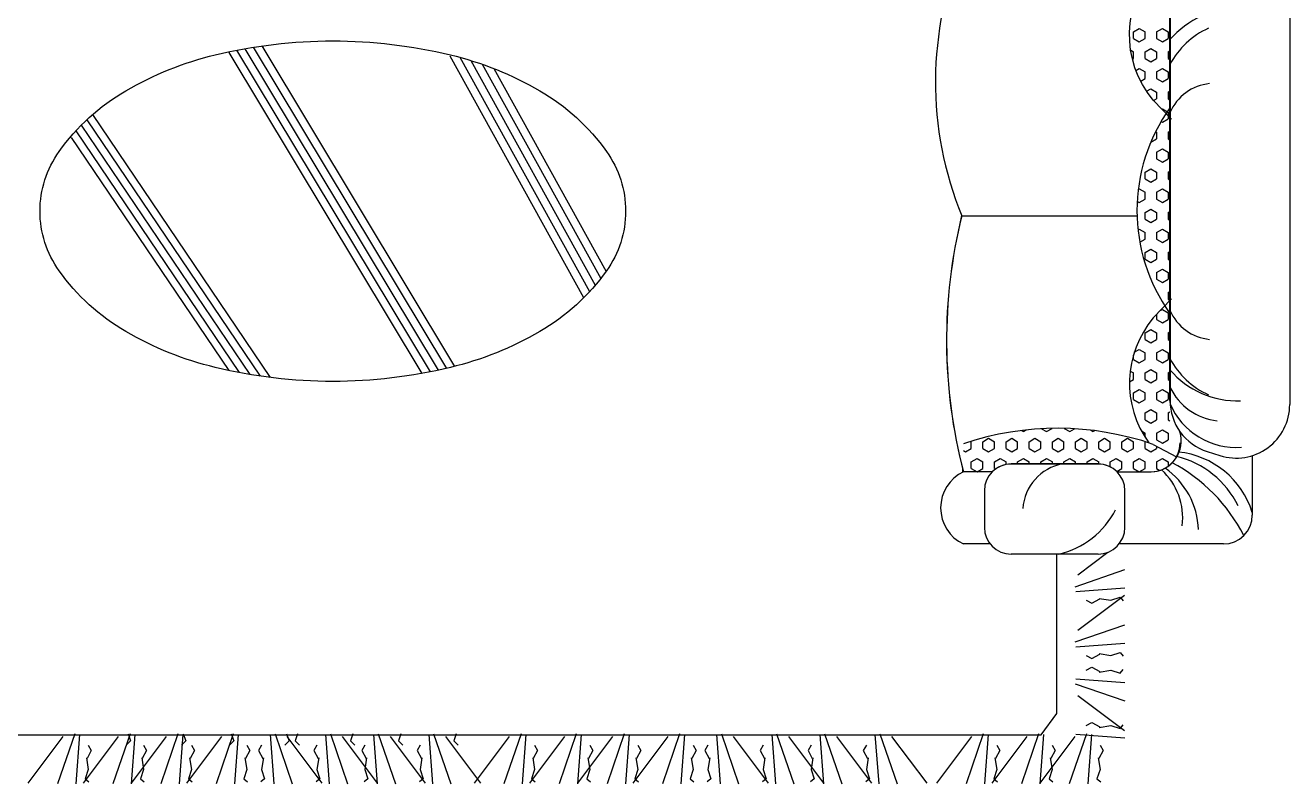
# Model space of a CAD drawing. Header units: millimetres. Extents: x 22804 to 54168, y 19058 to 39187.
# Drawn here: x 24221 to 26584, y 26649 to 28067 of the extents above; entities that cross this region are included whole.
import ezdxf

# ---------------------------------------------------------------- set-up
doc = ezdxf.new("R2010")
doc.units = ezdxf.units.MM
doc.header["$LTSCALE"] = 20

msp = doc.modelspace()

# ---------------------------------------------------------------- linework, layer by layer
for p, q in [((26359.969, 27365.465, -342.856), (26359.969, 28097.302, -342.856)), ((26360.141, 28097.192, -342.856), (26360.444, 27357.259, -342.856)), ((26583.709, 28104.872, 342.856), (26583.709, 27357.896, 342.856)), ((26291.685, 28054.676, -342.856), (26302.51, 28060.926, -342.856)), ((26291.685, 28042.176, -342.856), (26291.685, 28054.676, -342.856)), ((26302.51, 28060.926, -342.856), (26313.335, 28054.676, -342.856)), ((26313.335, 28042.176, -342.856), (26313.335, 28054.676, -342.856)), ((26334.986, 28054.676, -342.856), (26345.811, 28060.926, -342.856)), ((26334.986, 28054.676, 342.856), (26334.986, 28042.176, 342.856)), ((26345.811, 28060.926, -342.856), (26356.637, 28054.676, -342.856)), ((26356.637, 28054.676, 342.856), (26356.637, 28042.176, 342.856)), ((24646.71, 28025.851, -342.856), (25007.644, 27425.595, -342.856)), ((24662.544, 28028.255, -342.856), (25022.727, 27429.249, -342.856)), ((26291.685, 28042.176, -342.856), (26302.51, 28035.926, -342.856)), ((26302.51, 28035.926, -342.856), (26313.335, 28042.176, -342.856)), ((26334.986, 28042.176, -342.856), (26345.811, 28035.926, -342.856)), ((26345.811, 28035.926, -342.856), (26356.637, 28042.176, -342.856)), ((24600.782, 28016.017, -342.856), (24961.59, 27415.973, -342.856)), ((24615.491, 28020.294, -342.856), (24977.037, 27419.02, -342.856)), ((24631.026, 28023.195, -342.856), (24992.412, 27422.189, -342.856)), ((25013.99, 28010.032, -342.856), (25264.01, 27558.128, -342.856)), ((25032.922, 28007.045, -342.856), (25275.254, 27569.037, -342.856)), ((26286.52, 28020.158, -342.856), (26291.685, 28017.176, -342.856)), ((26289.841, 28003.611, -342.856), (26291.685, 28004.676, -342.856)), ((26291.685, 28004.676, -342.856), (26291.685, 28017.176, -342.856)), ((26313.335, 28017.176, -342.856), (26324.161, 28023.426, -342.856)), ((26313.335, 28004.676, -342.856), (26313.335, 28017.176, -342.856)), ((26313.335, 28004.676, -342.856), (26324.161, 27998.426, -342.856)), ((26324.161, 28023.426, -342.856), (26334.986, 28017.176, -342.856)), ((26324.161, 27998.426, -342.856), (26334.986, 28004.676, -342.856)), ((26334.986, 28017.176, 342.856), (26334.986, 28004.676, 342.856)), ((26356.637, 28017.176, -342.856), (26359.969, 28019.1, -342.856)), ((26356.637, 28017.176, 342.856), (26356.637, 28004.676, 342.856)), ((26356.637, 28004.676, -342.856), (26359.969, 28002.752, -342.856)), ((25053.519, 28001.05, -342.856), (25285.891, 27581.045, -342.856)), ((25074.652, 27994.086, -342.856), (25296.189, 27593.663, -342.856)), ((25096.386, 27986.034, -342.856), (25306.133, 27606.924, -342.856)), ((26296.422, 27982.411, -342.856), (26302.51, 27985.926, -342.856)), ((26302.51, 27985.926, -342.856), (26313.335, 27979.676, -342.856)), ((26313.335, 27967.176, -342.856), (26313.335, 27979.676, -342.856)), ((26334.986, 27979.676, -342.856), (26345.811, 27985.926, -342.856)), ((26334.986, 27979.676, 342.856), (26334.986, 27967.176, 342.856)), ((26345.811, 27985.926, -342.856), (26356.637, 27979.676, -342.856)), ((26356.637, 27979.676, 342.856), (26356.637, 27967.176, 342.856)), ((26305.237, 27962.5, -342.856), (26313.335, 27967.176, -342.856)), ((26334.986, 27967.176, -342.856), (26345.811, 27960.926, -342.856)), ((26345.811, 27960.926, -342.856), (26356.637, 27967.176, -342.856)), ((26316.204, 27943.832, -342.856), (26324.161, 27948.426, -342.856)), ((26324.161, 27948.426, -342.856), (26334.986, 27942.176, -342.856)), ((26334.986, 27942.176, 342.856), (26334.986, 27929.676, 342.856)), ((26356.637, 27942.176, -342.856), (26359.969, 27944.1, -342.856)), ((26356.637, 27942.176, 342.856), (26356.637, 27929.676, 342.856)), ((26328.737, 27927.111, -342.856), (26362.656, 27891.455, -342.856)), ((26329.377, 27926.438, -342.856), (26334.986, 27929.676, -342.856)), ((26344.728, 27910.301, -342.856), (26345.811, 27910.926, -342.856)), ((26345.811, 27910.926, -342.856), (26356.637, 27904.676, -342.856)), ((26356.637, 27929.676, -342.856), (26359.969, 27927.752, -342.856)), ((24335.726, 27890.289, -342.856), (24659.581, 27411.153, -342.856)), ((24346.443, 27899.998, -342.856), (24678.609, 27408.566, -342.856)), ((26343.54, 27887.237, -342.856), (26345.811, 27885.926, -342.856)), ((26345.811, 27885.926, -342.856), (26356.637, 27892.176, -342.856)), ((26356.637, 27904.676, 342.856), (26356.637, 27892.176, 342.856)), ((24315.192, 27869.538, -342.856), (24620.594, 27417.701, -342.856)), ((24325.307, 27880.139, -342.856), (24640.249, 27414.189, -342.856)), ((26333.2, 27868.207, -342.856), (26334.986, 27867.176, -342.856)), ((26334.986, 27867.176, 342.856), (26334.986, 27854.676, 342.856)), ((26356.637, 27867.176, -342.856), (26359.969, 27869.1, -342.856)), ((26356.637, 27867.176, 342.856), (26356.637, 27854.676, 342.856)), ((24306.347, 27857.057, -342.856), (24600.782, 27421.447, -342.856)), ((26324.099, 27848.461, -342.856), (26324.161, 27848.426, -342.856)), ((26324.161, 27848.426, -342.856), (26334.986, 27854.676, -342.856)), ((26356.637, 27854.676, -342.856), (26359.969, 27852.752, -342.856)), ((26312.609, 27816.756, -342.856), (26313.335, 27817.176, -342.856)), ((26313.335, 27817.176, -342.856), (26313.335, 27819.104, -342.856)), ((26334.986, 27829.676, -342.856), (26345.811, 27835.926, -342.856)), ((26334.986, 27829.676, 342.856), (26334.986, 27817.176, 342.856)), ((26334.986, 27817.176, -342.856), (26345.811, 27810.926, -342.856)), ((26345.811, 27835.926, -342.856), (26356.637, 27829.676, -342.856)), ((26345.811, 27810.926, -342.856), (26356.637, 27817.176, -342.856)), ((26356.637, 27829.676, 342.856), (26356.637, 27817.176, 342.856)), ((26313.335, 27792.176, -342.856), (26324.161, 27798.426, -342.856)), ((26313.335, 27779.676, -342.856), (26313.335, 27792.176, -342.856)), ((26324.161, 27798.426, -342.856), (26334.986, 27792.176, -342.856)), ((26334.986, 27792.176, 342.856), (26334.986, 27779.676, 342.856)), ((26356.637, 27792.176, -342.856), (26359.969, 27794.1, -342.856)), ((26356.637, 27792.176, 342.856), (26356.637, 27779.676, 342.856)), ((26313.335, 27779.676, -342.856), (26324.161, 27773.426, -342.856)), ((26324.161, 27773.426, -342.856), (26334.986, 27779.676, -342.856)), ((26356.637, 27779.676, -342.856), (26359.969, 27777.752, -342.856)), ((26300.584, 27759.814, -342.856), (26302.51, 27760.926, -342.856)), ((26302.51, 27760.926, -342.856), (26313.335, 27754.676, -342.856)), ((26302.51, 27735.926, -342.856), (26313.335, 27742.176, -342.856)), ((26313.335, 27742.176, -342.856), (26313.335, 27754.676, -342.856)), ((26334.986, 27754.676, -342.856), (26345.811, 27760.926, -342.856)), ((26334.986, 27754.676, 342.856), (26334.986, 27742.176, 342.856)), ((26334.986, 27742.176, -342.856), (26345.811, 27735.926, -342.856)), ((26345.811, 27760.926, -342.856), (26356.637, 27754.676, -342.856)), ((26345.811, 27735.926, -342.856), (26356.637, 27742.176, -342.856)), ((26356.637, 27754.676, 342.856), (26356.637, 27742.176, 342.856)), ((26298.7, 27738.126, -342.856), (26302.51, 27735.926, -342.856)), ((26313.335, 27717.176, -342.856), (26324.161, 27723.426, -342.856)), ((26324.161, 27723.426, -342.856), (26334.986, 27717.176, -342.856)), ((26356.637, 27717.176, -342.856), (26359.969, 27719.1, -342.856)), ((25970.794, 27710.698, -342.856), (26298.371, 27710.698, -342.856)), ((26313.335, 27704.676, -342.856), (26313.335, 27717.176, -342.856)), ((26313.335, 27704.676, -342.856), (26324.161, 27698.426, -342.856)), ((26324.161, 27698.426, -342.856), (26334.986, 27704.676, -342.856)), ((26334.986, 27717.176, 342.856), (26334.986, 27704.676, 342.856)), ((26356.637, 27717.176, 342.856), (26356.637, 27704.676, 342.856)), ((26356.637, 27710.698, -342.856), (26359.969, 27710.698, -342.856)), ((26356.637, 27704.676, -342.856), (26359.969, 27702.752, -342.856)), ((26300.185, 27684.583, -342.856), (26302.51, 27685.926, -342.856)), ((26302.51, 27685.926, -342.856), (26313.335, 27679.676, -342.856)), ((26313.335, 27667.176, -342.856), (26313.335, 27679.676, -342.856)), ((26334.986, 27679.676, -342.856), (26345.811, 27685.926, -342.856)), ((26334.986, 27679.676, 342.856), (26334.986, 27667.176, 342.856)), ((26345.811, 27685.926, -342.856), (26356.637, 27679.676, -342.856)), ((26356.637, 27679.676, 342.856), (26356.637, 27667.176, 342.856)), ((26303.539, 27661.52, -342.856), (26313.335, 27667.176, -342.856)), ((26313.335, 27642.176, -342.856), (26324.161, 27648.426, -342.856)), ((26324.161, 27648.426, -342.856), (26334.986, 27642.176, -342.856)), ((26334.986, 27667.176, -342.856), (26345.811, 27660.926, -342.856)), ((26345.811, 27660.926, -342.856), (26356.637, 27667.176, -342.856)), ((26313.335, 27629.676, -342.856), (26313.335, 27642.176, -342.856)), ((26313.335, 27629.676, -342.856), (26324.161, 27623.426, -342.856)), ((26324.161, 27623.426, -342.856), (26334.986, 27629.676, -342.856)), ((26334.986, 27642.176, 342.856), (26334.986, 27629.676, 342.856)), ((26356.637, 27642.176, -342.856), (26359.969, 27644.1, -342.856)), ((26356.637, 27642.176, 342.856), (26356.637, 27629.676, 342.856)), ((26356.637, 27629.676, -342.856), (26359.969, 27627.752, -342.856)), ((26334.986, 27604.676, -342.856), (26345.811, 27610.926, -342.856)), ((26334.986, 27604.676, 342.856), (26334.986, 27592.176, 342.856)), ((26345.811, 27610.926, -342.856), (26356.637, 27604.676, -342.856)), ((26356.637, 27604.676, 342.856), (26356.637, 27592.176, 342.856)), ((26334.986, 27592.176, -342.856), (26345.811, 27585.926, -342.856)), ((26345.811, 27585.926, -342.856), (26356.637, 27592.176, -342.856)), ((26328.737, 27519.849, -342.856), (26362.656, 27555.504, -342.856)), ((26356.637, 27567.176, -342.856), (26359.969, 27569.1, -342.856)), ((26356.637, 27567.176, 342.856), (26356.637, 27554.676, 342.856)), ((26356.637, 27554.676, -342.856), (26359.969, 27552.752, -342.856)), ((26341.862, 27533.646, -342.856), (26345.811, 27535.926, -342.856)), ((26345.811, 27535.926, -342.856), (26356.637, 27529.676, -342.856)), ((26356.637, 27529.676, 342.856), (26356.637, 27517.176, 342.856)), ((26334.986, 27526.418, 342.856), (26334.986, 27517.176, 342.856)), ((26334.986, 27517.176, -342.856), (26345.811, 27510.926, -342.856)), ((26345.811, 27510.926, -342.856), (26356.637, 27517.176, -342.856)), ((26313.335, 27492.176, -342.856), (26324.161, 27498.426, -342.856)), ((26313.335, 27479.676, -342.856), (26313.335, 27492.176, -342.856)), ((26324.161, 27498.426, -342.856), (26334.986, 27492.176, -342.856)), ((26334.986, 27492.176, 342.856), (26334.986, 27479.676, 342.856)), ((26356.637, 27492.176, -342.856), (26359.969, 27494.1, -342.856)), ((26356.637, 27492.176, 342.856), (26356.637, 27479.676, 342.856)), ((26293.317, 27455.619, -342.856), (26302.51, 27460.926, -342.856)), ((26302.51, 27460.926, -342.856), (26313.335, 27454.676, -342.856)), ((26313.335, 27479.676, -342.856), (26324.161, 27473.426, -342.856)), ((26324.161, 27473.426, -342.856), (26334.986, 27479.676, -342.856)), ((26334.986, 27454.676, -342.856), (26345.811, 27460.926, -342.856)), ((26345.811, 27460.926, -342.856), (26356.637, 27454.676, -342.856)), ((26356.637, 27479.676, -342.856), (26359.969, 27477.752, -342.856)), ((26291.685, 27442.176, -342.856), (26291.685, 27450.243, -342.856)), ((26291.685, 27442.176, -342.856), (26302.51, 27435.926, -342.856)), ((26302.51, 27435.926, -342.856), (26313.335, 27442.176, -342.856)), ((26313.335, 27442.176, -342.856), (26313.335, 27454.676, -342.856)), ((26334.986, 27454.676, 342.856), (26334.986, 27442.176, 342.856)), ((26334.986, 27442.176, -342.856), (26345.811, 27435.926, -342.856)), ((26345.811, 27435.926, -342.856), (26356.637, 27442.176, -342.856)), ((26356.637, 27454.676, 342.856), (26356.637, 27442.176, 342.856)), ((26285.67, 27420.649, -342.856), (26291.685, 27417.176, -342.856)), ((26291.685, 27404.676, -342.856), (26291.685, 27417.176, -342.856)), ((26313.335, 27417.176, -342.856), (26324.161, 27423.426, -342.856)), ((26313.335, 27404.676, -342.856), (26313.335, 27417.176, -342.856)), ((26324.161, 27423.426, -342.856), (26334.986, 27417.176, -342.856)), ((26334.986, 27417.176, 342.856), (26334.986, 27404.676, 342.856)), ((26356.637, 27417.176, -342.856), (26359.969, 27419.1, -342.856)), ((26356.637, 27417.176, 342.856), (26356.637, 27404.676, 342.856)), ((26284.301, 27400.413, -342.856), (26291.685, 27404.676, -342.856)), ((26313.335, 27404.676, -342.856), (26324.161, 27398.426, -342.856)), ((26324.161, 27398.426, -342.856), (26334.986, 27404.676, -342.856)), ((26356.637, 27404.676, -342.856), (26359.969, 27402.752, -342.856)), ((26291.685, 27379.676, -342.856), (26302.51, 27385.926, -342.856)), ((26291.685, 27367.176, -342.856), (26291.685, 27379.676, -342.856)), ((26291.685, 27367.176, -342.856), (26302.51, 27360.926, -342.856)), ((26302.51, 27385.926, -342.856), (26313.335, 27379.676, -342.856)), ((26302.51, 27360.926, -342.856), (26313.335, 27367.176, -342.856)), ((26313.335, 27367.176, -342.856), (26313.335, 27379.676, -342.856)), ((26334.986, 27379.676, -342.856), (26345.811, 27385.926, -342.856)), ((26334.986, 27379.676, 342.856), (26334.986, 27367.176, 342.856)), ((26334.986, 27367.176, -342.856), (26345.811, 27360.926, -342.856)), ((26345.811, 27385.926, -342.856), (26356.637, 27379.676, -342.856)), ((26345.811, 27360.926, -342.856), (26356.637, 27367.176, -342.856)), ((26356.637, 27379.676, 342.856), (26356.637, 27367.176, 342.856)), ((26313.335, 27342.176, -342.856), (26324.161, 27348.426, -342.856)), ((26313.335, 27329.676, -342.856), (26313.335, 27342.176, -342.856)), ((26324.161, 27348.426, -342.856), (26334.986, 27342.176, -342.856)), ((26334.986, 27342.176, 342.856), (26334.986, 27329.676, 342.856)), ((26356.637, 27342.176, -342.856), (26359.969, 27344.1, -342.856)), ((26356.637, 27342.176, 342.856), (26356.637, 27329.676, 342.856)), ((26313.335, 27329.676, -342.856), (26324.161, 27323.426, -342.856)), ((26324.161, 27323.426, -342.856), (26334.986, 27329.676, -342.856)), ((26356.637, 27329.676, -342.856), (26359.969, 27327.752, -342.856)), ((26010.227, 27288.572, -342.856), (26021.052, 27294.822, -342.856)), ((26021.052, 27294.822, -342.856), (26031.877, 27288.572, -342.856)), ((26053.528, 27288.572, -342.856), (26064.353, 27294.822, -342.856)), ((26064.353, 27294.822, -342.856), (26075.179, 27288.572, -342.856)), ((26082.314, 27309.452, -342.856), (26086.004, 27307.322, -342.856)), ((26086.004, 27307.322, -342.856), (26091.509, 27310.5, -342.856)), ((26096.829, 27288.572, -342.856), (26107.654, 27294.822, -342.856)), ((26107.654, 27294.822, -342.856), (26118.48, 27288.572, -342.856)), ((26119.894, 27312.755, -342.856), (26129.305, 27307.322, -342.856)), ((26129.305, 27307.322, -342.856), (26139.939, 27313.461, -342.856)), ((26140.13, 27288.572, -342.856), (26150.956, 27294.822, -342.856)), ((26150.956, 27294.822, -342.856), (26161.781, 27288.572, -342.856)), ((26162.091, 27313.393, -342.856), (26172.606, 27307.322, -342.856)), ((26172.606, 27307.322, -342.856), (26181.726, 27312.587, -342.856)), ((26183.432, 27288.572, -342.856), (26194.257, 27294.822, -342.856)), ((26194.257, 27294.822, -342.856), (26205.082, 27288.572, -342.856)), ((26211.168, 27310.058, -342.856), (26215.908, 27307.322, -342.856)), ((26215.908, 27307.322, -342.856), (26219.013, 27309.115, -342.856)), ((26226.733, 27288.572, -342.856), (26237.558, 27294.822, -342.856)), ((26237.558, 27294.822, -342.856), (26248.384, 27288.572, -342.856)), ((26270.034, 27288.572, -342.856), (26280.86, 27294.822, -342.856)), ((26280.86, 27294.822, -342.856), (26291.685, 27288.572, -342.856)), ((26306.469, 27308.641, -342.856), (26313.335, 27304.676, -342.856)), ((26313.335, 27296.765, -342.856), (26313.335, 27304.676, -342.856)), ((26334.986, 27304.676, -342.856), (26345.811, 27310.926, -342.856)), ((26334.986, 27304.676, 342.856), (26334.986, 27292.176, 342.856)), ((26345.811, 27310.926, -342.856), (26356.637, 27304.676, -342.856)), ((26356.637, 27304.676, 342.856), (26356.637, 27292.176, 342.856)), ((25973.815, 27272.094, -342.856), (25977.751, 27269.822, -342.856)), ((25977.751, 27269.822, -342.856), (25988.576, 27276.072, -342.856)), ((25987.444, 27289.225, -342.856), (25988.576, 27288.572, -342.856)), ((25988.576, 27276.072, -342.856), (25988.576, 27288.572, -342.856)), ((26010.227, 27276.072, -342.856), (26010.227, 27288.572, -342.856)), ((26010.227, 27276.072, -342.856), (26021.052, 27269.822, -342.856)), ((26021.052, 27269.822, -342.856), (26031.877, 27276.072, -342.856)), ((26031.877, 27276.072, -342.856), (26031.877, 27288.572, -342.856)), ((26053.528, 27276.072, -342.856), (26053.528, 27288.572, -342.856)), ((26053.528, 27276.072, -342.856), (26064.353, 27269.822, -342.856)), ((26064.353, 27269.822, -342.856), (26075.178, 27276.072, -342.856)), ((26075.178, 27276.072, -342.856), (26075.178, 27288.572, -342.856)), ((26096.829, 27276.072, -342.856), (26096.829, 27288.572, -342.856)), ((26096.829, 27276.072, -342.856), (26107.654, 27269.822, -342.856)), ((26107.654, 27269.822, -342.856), (26118.48, 27276.072, -342.856)), ((26118.48, 27276.072, -342.856), (26118.48, 27288.572, -342.856)), ((26140.13, 27276.072, -342.856), (26140.13, 27288.572, -342.856)), ((26140.13, 27276.072, -342.856), (26150.956, 27269.822, -342.856)), ((26150.956, 27269.822, -342.856), (26161.781, 27276.072, -342.856)), ((26161.781, 27276.072, -342.856), (26161.781, 27288.572, -342.856)), ((26183.432, 27276.072, -342.856), (26183.432, 27288.572, -342.856)), ((26183.432, 27276.072, -342.856), (26194.257, 27269.822, -342.856)), ((26194.257, 27269.822, -342.856), (26205.082, 27276.072, -342.856)), ((26205.082, 27276.072, -342.856), (26205.082, 27288.572, -342.856)), ((26226.733, 27276.072, -342.856), (26226.733, 27288.572, -342.856)), ((26226.733, 27276.072, -342.856), (26237.558, 27269.822, -342.856)), ((26237.558, 27269.822, -342.856), (26248.384, 27276.072, -342.856)), ((26248.384, 27276.072, -342.856), (26248.384, 27288.572, -342.856)), ((26270.034, 27276.072, -342.856), (26270.034, 27288.572, -342.856)), ((26270.034, 27276.072, -342.856), (26280.86, 27269.822, -342.856)), ((26280.86, 27269.822, -342.856), (26291.685, 27276.072, -342.856)), ((26291.685, 27276.072, -342.856), (26291.685, 27288.572, -342.856)), ((26313.335, 27276.072, -342.856), (26313.335, 27288.56, -342.856)), ((26313.335, 27276.072, -342.856), (26324.161, 27269.822, -342.856)), ((26324.161, 27269.822, -342.856), (26334.986, 27276.072, -342.856)), ((26328.736, 27283.507, -342.856), (26371.94, 27260.007, -342.856)), ((26334.986, 27292.176, -342.856), (26345.811, 27285.926, -342.856)), ((26334.986, 27280.108, 342.856), (26334.986, 27276.072, 342.856)), ((26345.811, 27285.926, -342.856), (26356.637, 27292.176, -342.856)), ((26429.591, 27270.191, -342.856), (26453.332, 27262.622, -342.856)), ((25988.576, 27251.072, -342.856), (25999.401, 27257.322, -342.856)), ((25988.576, 27238.572, -342.856), (25988.576, 27251.072, -342.856)), ((25999.401, 27257.322, -342.856), (26010.227, 27251.072, -342.856)), ((26010.227, 27238.572, -342.856), (26010.227, 27251.072, -342.856)), ((26031.877, 27251.072, -342.856), (26042.703, 27257.322, -342.856)), ((26031.877, 27238.572, -342.856), (26031.877, 27251.072, -342.856)), ((26042.703, 27257.322, -342.856), (26053.528, 27251.072, -342.856)), ((26053.528, 27246.086, -342.856), (26053.528, 27251.072, -342.856)), ((26225.661, 27246.993, -342.856), (26063.009, 27246.993, -342.856)), ((26225.833, 27246.572, -342.856), (26063.181, 27246.572, -342.856)), ((26075.178, 27251.072, -342.856), (26086.004, 27257.322, -342.856)), ((26075.178, 27246.993, -342.856), (26075.178, 27251.072, -342.856)), ((26086.004, 27257.322, -342.856), (26096.829, 27251.072, -342.856)), ((26096.829, 27246.993, -342.856), (26096.829, 27251.072, -342.856)), ((26118.48, 27251.072, -342.856), (26129.305, 27257.322, -342.856)), ((26118.48, 27246.993, -342.856), (26118.48, 27251.072, -342.856)), ((26129.305, 27257.322, -342.856), (26140.13, 27251.072, -342.856)), ((26140.13, 27246.993, -342.856), (26140.13, 27251.072, -342.856)), ((26161.781, 27251.072, -342.856), (26172.606, 27257.322, -342.856)), ((26161.781, 27246.993, -342.856), (26161.781, 27251.072, -342.856)), ((26172.606, 27257.322, -342.856), (26183.432, 27251.072, -342.856)), ((26183.432, 27246.993, -342.856), (26183.432, 27251.072, -342.856)), ((26205.082, 27251.072, -342.856), (26215.908, 27257.322, -342.856)), ((26205.082, 27246.993, -342.856), (26205.082, 27251.072, -342.856)), ((26215.908, 27257.322, -342.856), (26226.733, 27251.072, -342.856)), ((26226.733, 27246.981, -342.856), (26226.733, 27251.072, -342.856)), ((26248.384, 27251.072, -342.856), (26259.209, 27257.322, -342.856)), ((26248.384, 27241.531, -342.856), (26248.384, 27251.072, -342.856)), ((26259.209, 27257.322, -342.856), (26270.034, 27251.072, -342.856)), ((26270.034, 27238.572, -342.856), (26270.034, 27251.072, -342.856)), ((26291.685, 27251.072, -342.856), (26302.51, 27257.322, -342.856)), ((26291.685, 27238.572, -342.856), (26291.685, 27251.072, -342.856)), ((26302.51, 27257.322, -342.856), (26313.335, 27251.072, -342.856)), ((26313.335, 27238.572, -342.856), (26313.335, 27251.072, -342.856)), ((26334.986, 27251.072, -342.856), (26345.811, 27257.322, -342.856)), ((26334.986, 27251.072, 342.856), (26334.986, 27238.572, 342.856)), ((26345.811, 27257.322, -342.856), (26356.637, 27251.072, -342.856)), ((26356.637, 27251.072, 342.856), (26356.637, 27242.748, 342.856)), ((26513.815, 27262.536, 342.856), (26513.815, 27151.376, 342.856)), ((25971.929, 27239.74), (25971.929, 27231.439)), ((26027.853, 27231.954, -342.856), (25973.987, 27231.954, -342.856)), ((25988.576, 27238.572, -342.856), (25999.308, 27232.376, -342.856)), ((25999.495, 27232.376, -342.856), (26010.227, 27238.572, -342.856)), ((26031.877, 27238.572, -342.856), (26033.713, 27237.512, -342.856)), ((26260.364, 27232.989, -342.856), (26270.034, 27238.572, -342.856)), ((26260.989, 27232.376, -342.856), (26324.815, 27232.376, -342.856)), ((26291.685, 27238.572, -342.856), (26302.417, 27232.376, -342.856)), ((26302.603, 27232.376, -342.856), (26313.335, 27238.572, -342.856)), ((26334.986, 27238.572, -342.856), (26341.27, 27234.944, -342.856)), ((26013.009, 27196.993, -342.856), (26013.009, 27128.377, -342.856)), ((26275.661, 27128.377, -342.856), (26275.661, 27196.993, -342.856)), ((26023.781, 27097.376, 342.856), (25973.815, 27097.376, 342.856)), ((26187.474, 27039.516, -342.856), (26243.785, 27081.778, -342.856)), ((26459.815, 27097.376, 342.856), (26264.889, 27097.376, 342.856)), ((26225.661, 27078.377, 342.856), (26063.009, 27078.377, 342.856)), ((26148.46, 26780.205, -342.856), (26148.46, 27078.377, -342.856)), ((26182.845, 27017.541, -342.856), (26275.814, 27049.7, -342.856)), ((26183.992, 27008.353, -342.856), (26275.814, 27015.244, -342.856)), ((26187.474, 26936.149, -342.856), (26274.857, 27001.73, -342.856)), ((26203.504, 26992.274, -342.856), (26213.834, 26986.531, -342.856)), ((26213.834, 26986.531, -342.856), (26228.755, 26994.571, -342.856)), ((26227.607, 26995.719, -342.856), (26249.415, 26992.274, -342.856)), ((26249.415, 26992.274, -342.856), (26266.631, 26998.016, -342.856)), ((26266.631, 26998.016, -342.856), (26272.37, 26991.125, -342.856)), ((26182.845, 26914.174, -342.856), (26275.814, 26946.332, -342.856)), ((26183.992, 26904.985, -342.856), (26275.814, 26911.877, -342.856)), ((26227.607, 26892.352, -342.856), (26249.415, 26888.906, -342.856)), ((26249.415, 26888.906, -342.856), (26266.631, 26894.649, -342.856)), ((26266.631, 26894.649, -342.856), (26272.37, 26887.757, -342.856)), ((26203.504, 26888.906, -342.856), (26213.834, 26883.163, -342.856)), ((26213.834, 26883.163, -342.856), (26228.755, 26891.203, -342.856)), ((26183.992, 26845.262, -342.856), (26275.814, 26838.371, -342.856)), ((26203.504, 26861.341, -342.856), (26213.834, 26867.084, -342.856)), ((26213.834, 26867.084, -342.856), (26228.755, 26859.044, -342.856)), ((26227.607, 26857.896, -342.856), (26249.415, 26861.341, -342.856)), ((26249.415, 26861.341, -342.856), (26266.631, 26855.599, -342.856)), ((26266.631, 26855.599, -342.856), (26272.37, 26862.49, -342.856)), ((26182.845, 26836.074, -342.856), (26275.814, 26803.915, -342.856)), ((26187.474, 26814.098, -342.856), (26274.857, 26748.517, -342.856)), ((26119.041, 26740.871, -342.856), (26148.46, 26780.205, -342.856)), ((26203.504, 26757.974, -342.856), (26213.834, 26763.716, -342.856)), ((26213.834, 26763.716, -342.856), (26228.755, 26755.677, -342.856)), ((26227.607, 26754.528, -342.856), (26249.415, 26757.974, -342.856)), ((26249.415, 26757.974, -342.856), (26266.631, 26752.231, -342.856)), ((26266.631, 26752.231, -342.856), (26272.37, 26759.122, -342.856)), ((23441.929, 26740.871, -342.856), (26119.041, 26740.871, -342.856)), ((24291.096, 26737.548, -342.856), (24225.515, 26650.165, -342.856)), ((24313.071, 26742.177, -342.856), (24280.913, 26649.208, -342.856)), ((24322.26, 26741.03, -342.856), (24315.369, 26649.208, -342.856)), ((24394.464, 26737.548, -342.856), (24328.883, 26650.165, -342.856)), ((24416.439, 26742.177, -342.856), (24384.28, 26649.208, -342.856)), ((24417.255, 26729.552, -342.856), (24409.215, 26721.518, -342.856)), ((24412.661, 26742.177, -342.856), (24417.255, 26729.552, -342.856)), ((24484.049, 26737.548, -342.856), (24418.468, 26650.165, -342.856)), ((24425.627, 26741.03, -342.856), (24418.736, 26649.208, -342.856)), ((24506.024, 26742.177, -342.856), (24473.866, 26649.208, -342.856)), ((24515.213, 26741.03, -342.856), (24508.322, 26649.208, -342.856)), ((24520.623, 26729.552, -342.856), (24512.583, 26721.518, -342.856)), ((24516.029, 26742.177, -342.856), (24520.623, 26729.552, -342.856)), ((24587.417, 26737.548, -342.856), (24521.836, 26650.165, -342.856)), ((24609.392, 26742.177, -342.856), (24577.233, 26649.208, -342.856)), ((24610.208, 26729.552, -342.856), (24602.168, 26721.518, -342.856)), ((24605.614, 26742.177, -342.856), (24610.208, 26729.552, -342.856)), ((24618.58, 26741.03, -342.856), (24611.689, 26649.208, -342.856)), ((24678.304, 26741.03, -342.856), (24685.195, 26649.208, -342.856)), ((24687.492, 26742.177, -342.856), (24719.651, 26649.208, -342.856)), ((24713.576, 26729.552, -342.856), (24705.536, 26721.518, -342.856)), ((24708.982, 26742.177, -342.856), (24713.576, 26729.552, -342.856)), ((24709.467, 26737.548, -342.856), (24775.048, 26650.165, -342.856)), ((24729.655, 26742.177, -342.856), (24725.061, 26729.552, -342.856)), ((24725.061, 26729.552, -342.856), (24733.101, 26721.518, -342.856)), ((24781.672, 26741.03, -342.856), (24788.563, 26649.208, -342.856)), ((24790.86, 26742.177, -342.856), (24823.019, 26649.208, -342.856)), ((24812.835, 26737.548, -342.856), (24878.416, 26650.165, -342.856)), ((24833.023, 26742.177, -342.856), (24828.429, 26729.552, -342.856)), ((24828.429, 26729.552, -342.856), (24836.468, 26721.518, -342.856)), ((24871.257, 26741.03, -342.856), (24878.148, 26649.208, -342.856)), ((24880.445, 26742.177, -342.856), (24912.604, 26649.208, -342.856)), ((24902.42, 26737.548, -342.856), (24968.001, 26650.165, -342.856)), ((24922.608, 26742.177, -342.856), (24918.014, 26729.552, -342.856)), ((24918.014, 26729.552, -342.856), (24926.054, 26721.518, -342.856)), ((24974.625, 26741.03, -342.856), (24981.516, 26649.208, -342.856)), ((24983.813, 26742.177, -342.856), (25015.972, 26649.208, -342.856)), ((25005.788, 26737.548, -342.856), (25071.369, 26650.165, -342.856)), ((25025.976, 26742.177, -342.856), (25021.382, 26729.552, -342.856)), ((25021.382, 26729.552, -342.856), (25029.421, 26721.518, -342.856)), ((25125.127, 26737.548, -342.856), (25059.546, 26650.165, -342.856)), ((25147.103, 26742.177, -342.856), (25114.944, 26649.208, -342.856)), ((25156.291, 26741.03, -342.856), (25149.4, 26649.208, -342.856)), ((25228.495, 26737.548, -342.856), (25162.914, 26650.165, -342.856)), ((25250.47, 26742.177, -342.856), (25218.311, 26649.208, -342.856)), ((25318.08, 26737.548, -342.856), (25252.499, 26650.165, -342.856)), ((25259.658, 26741.03, -342.856), (25252.767, 26649.208, -342.856)), ((25340.055, 26742.177, -342.856), (25307.897, 26649.208, -342.856)), ((25349.244, 26741.03, -342.856), (25342.353, 26649.208, -342.856)), ((25421.448, 26737.548, -342.856), (25355.867, 26650.165, -342.856)), ((25443.423, 26742.177, -342.856), (25411.264, 26649.208, -342.856)), ((25452.611, 26741.03, -342.856), (25445.72, 26649.208, -342.856)), ((25512.335, 26741.03, -342.856), (25519.226, 26649.208, -342.856)), ((25521.523, 26742.177, -342.856), (25553.682, 26649.208, -342.856)), ((25543.498, 26737.548, -342.856), (25609.079, 26650.165, -342.856)), ((25615.703, 26741.03, -342.856), (25622.594, 26649.208, -342.856)), ((25624.891, 26742.177, -342.856), (25657.05, 26649.208, -342.856)), ((25646.866, 26737.548, -342.856), (25712.447, 26650.165, -342.856)), ((25705.288, 26741.03, -342.856), (25712.179, 26649.208, -342.856)), ((25714.476, 26742.177, -342.856), (25746.635, 26649.208, -342.856)), ((25736.451, 26737.548, -342.856), (25802.032, 26650.165, -342.856)), ((25808.656, 26741.03, -342.856), (25815.547, 26649.208, -342.856)), ((25817.844, 26742.177, -342.856), (25850.003, 26649.208, -342.856)), ((25839.819, 26737.548, -342.856), (25905.4, 26650.165, -342.856)), ((25989.077, 26737.548, -342.856), (25923.496, 26650.165, -342.856)), ((26011.052, 26742.177, -342.856), (25978.893, 26649.208, -342.856)), ((26020.24, 26741.03, -342.856), (26013.349, 26649.208, -342.856)), ((26092.444, 26737.548, -342.856), (26026.863, 26650.165, -342.856)), ((26114.419, 26742.177, -342.856), (26082.261, 26649.208, -342.856)), ((26182.03, 26737.548, -342.856), (26116.449, 26650.165, -342.856)), ((26123.608, 26741.03, -342.856), (26116.717, 26649.208, -342.856)), ((26204.005, 26742.177, -342.856), (26171.846, 26649.208, -342.856)), ((26183.992, 26741.894, -342.856), (26275.814, 26735.003, -342.856)), ((26213.193, 26741.03, -342.856), (26206.302, 26649.208, -342.856)), ((24344.082, 26711.188, -342.856), (24336.042, 26696.267, -342.856)), ((24338.339, 26721.518, -342.856), (24344.082, 26711.188, -342.856)), ((24447.449, 26711.188, -342.856), (24439.41, 26696.267, -342.856)), ((24441.707, 26721.518, -342.856), (24447.449, 26711.188, -342.856)), ((24537.035, 26711.188, -342.856), (24528.995, 26696.267, -342.856)), ((24531.292, 26721.518, -342.856), (24537.035, 26711.188, -342.856)), ((24640.402, 26711.188, -342.856), (24632.363, 26696.267, -342.856)), ((24634.66, 26721.518, -342.856), (24640.402, 26711.188, -342.856)), ((24662.224, 26721.518, -342.856), (24656.482, 26711.188, -342.856)), ((24656.482, 26711.188, -342.856), (24664.522, 26696.267, -342.856)), ((24765.592, 26721.518, -342.856), (24759.849, 26711.188, -342.856)), ((24759.849, 26711.188, -342.856), (24767.889, 26696.267, -342.856)), ((24855.177, 26721.518, -342.856), (24849.435, 26711.188, -342.856)), ((24849.435, 26711.188, -342.856), (24857.475, 26696.267, -342.856)), ((24958.545, 26721.518, -342.856), (24952.802, 26711.188, -342.856)), ((24952.802, 26711.188, -342.856), (24960.842, 26696.267, -342.856)), ((25178.113, 26711.188, -342.856), (25170.073, 26696.267, -342.856)), ((25172.37, 26721.518, -342.856), (25178.113, 26711.188, -342.856)), ((25281.48, 26711.188, -342.856), (25273.441, 26696.267, -342.856)), ((25275.738, 26721.518, -342.856), (25281.48, 26711.188, -342.856)), ((25371.066, 26711.188, -342.856), (25363.026, 26696.267, -342.856)), ((25365.323, 26721.518, -342.856), (25371.066, 26711.188, -342.856)), ((25474.433, 26711.188, -342.856), (25466.394, 26696.267, -342.856)), ((25468.691, 26721.518, -342.856), (25474.433, 26711.188, -342.856)), ((25496.255, 26721.518, -342.856), (25490.513, 26711.188, -342.856)), ((25490.513, 26711.188, -342.856), (25498.553, 26696.267, -342.856)), ((25599.623, 26721.518, -342.856), (25593.881, 26711.188, -342.856)), ((25593.881, 26711.188, -342.856), (25601.92, 26696.267, -342.856)), ((25689.208, 26721.518, -342.856), (25683.466, 26711.188, -342.856)), ((25683.466, 26711.188, -342.856), (25691.506, 26696.267, -342.856)), ((25792.576, 26721.518, -342.856), (25786.834, 26711.188, -342.856)), ((25786.834, 26711.188, -342.856), (25794.873, 26696.267, -342.856)), ((26042.062, 26711.188, -342.856), (26034.022, 26696.267, -342.856)), ((26036.319, 26721.518, -342.856), (26042.062, 26711.188, -342.856)), ((26145.43, 26711.188, -342.856), (26137.39, 26696.267, -342.856)), ((26139.687, 26721.518, -342.856), (26145.43, 26711.188, -342.856)), ((26235.015, 26711.188, -342.856), (26226.975, 26696.267, -342.856)), ((26229.272, 26721.518, -342.856), (26235.015, 26711.188, -342.856)), ((24334.894, 26697.415, -342.856), (24338.339, 26675.607, -342.856)), ((24438.261, 26697.415, -342.856), (24441.707, 26675.607, -342.856)), ((24527.847, 26697.415, -342.856), (24531.292, 26675.607, -342.856)), ((24631.214, 26697.415, -342.856), (24634.66, 26675.607, -342.856)), ((24665.67, 26697.415, -342.856), (24662.224, 26675.607, -342.856)), ((24769.038, 26697.415, -342.856), (24765.592, 26675.607, -342.856)), ((24858.623, 26697.415, -342.856), (24855.177, 26675.607, -342.856)), ((24961.991, 26697.415, -342.856), (24958.545, 26675.607, -342.856)), ((25168.925, 26697.415, -342.856), (25172.37, 26675.607, -342.856)), ((25272.292, 26697.415, -342.856), (25275.738, 26675.607, -342.856)), ((25361.878, 26697.415, -342.856), (25365.323, 26675.607, -342.856)), ((25465.245, 26697.415, -342.856), (25468.691, 26675.607, -342.856)), ((25499.701, 26697.415, -342.856), (25496.255, 26675.607, -342.856)), ((25603.069, 26697.415, -342.856), (25599.623, 26675.607, -342.856)), ((25692.654, 26697.415, -342.856), (25689.208, 26675.607, -342.856)), ((25796.022, 26697.415, -342.856), (25792.576, 26675.607, -342.856)), ((26032.874, 26697.415, -342.856), (26036.319, 26675.607, -342.856)), ((26136.242, 26697.415, -342.856), (26139.687, 26675.607, -342.856)), ((26225.827, 26697.415, -342.856), (26229.272, 26675.607, -342.856)), ((24338.339, 26675.607, -342.856), (24332.596, 26658.391, -342.856)), ((24332.596, 26658.391, -342.856), (24339.488, 26652.652, -342.856)), ((24441.707, 26675.607, -342.856), (24435.964, 26658.391, -342.856)), ((24435.964, 26658.391, -342.856), (24442.855, 26652.652, -342.856)), ((24531.292, 26675.607, -342.856), (24525.549, 26658.391, -342.856)), ((24525.549, 26658.391, -342.856), (24532.441, 26652.652, -342.856)), ((24634.66, 26675.607, -342.856), (24628.917, 26658.391, -342.856)), ((24628.917, 26658.391, -342.856), (24635.808, 26652.652, -342.856)), ((24667.967, 26658.391, -342.856), (24661.076, 26652.652, -342.856)), ((24662.224, 26675.607, -342.856), (24667.967, 26658.391, -342.856)), ((24771.335, 26658.391, -342.856), (24764.444, 26652.652, -342.856)), ((24765.592, 26675.607, -342.856), (24771.335, 26658.391, -342.856)), ((24860.92, 26658.391, -342.856), (24854.029, 26652.652, -342.856)), ((24855.177, 26675.607, -342.856), (24860.92, 26658.391, -342.856)), ((24964.288, 26658.391, -342.856), (24957.397, 26652.652, -342.856)), ((24958.545, 26675.607, -342.856), (24964.288, 26658.391, -342.856)), ((25172.37, 26675.607, -342.856), (25166.628, 26658.391, -342.856)), ((25166.628, 26658.391, -342.856), (25173.519, 26652.652, -342.856)), ((25275.738, 26675.607, -342.856), (25269.995, 26658.391, -342.856)), ((25269.995, 26658.391, -342.856), (25276.886, 26652.652, -342.856)), ((25365.323, 26675.607, -342.856), (25359.58, 26658.391, -342.856)), ((25359.58, 26658.391, -342.856), (25366.472, 26652.652, -342.856)), ((25468.691, 26675.607, -342.856), (25462.948, 26658.391, -342.856)), ((25462.948, 26658.391, -342.856), (25469.839, 26652.652, -342.856)), ((25501.998, 26658.391, -342.856), (25495.107, 26652.652, -342.856)), ((25496.255, 26675.607, -342.856), (25501.998, 26658.391, -342.856)), ((25605.366, 26658.391, -342.856), (25598.475, 26652.652, -342.856)), ((25599.623, 26675.607, -342.856), (25605.366, 26658.391, -342.856)), ((25694.951, 26658.391, -342.856), (25688.06, 26652.652, -342.856)), ((25689.208, 26675.607, -342.856), (25694.951, 26658.391, -342.856)), ((25798.319, 26658.391, -342.856), (25791.428, 26652.652, -342.856)), ((25792.576, 26675.607, -342.856), (25798.319, 26658.391, -342.856)), ((26036.319, 26675.607, -342.856), (26030.577, 26658.391, -342.856)), ((26030.577, 26658.391, -342.856), (26037.468, 26652.652, -342.856)), ((26139.687, 26675.607, -342.856), (26133.944, 26658.391, -342.856)), ((26133.944, 26658.391, -342.856), (26140.836, 26652.652, -342.856)), ((26229.272, 26675.607, -342.856), (26223.53, 26658.391, -342.856)), ((26223.53, 26658.391, -342.856), (26230.421, 26652.652, -342.856))]:
    msp.add_line(p, q)
for centre, radius, start, end in [((26582.256, 27960.818, -342.856), 660.64, 157.07075, 202.247164), ((26485.981, 27931.912, -342.856), 166.059, 88.026971, 139.362194), ((26495.737, 27921.575, -342.856), 153.831, 114.577842, 151.954847), ((26442.762, 27868.141, -342.856), 90.15, 95.573485, 156.692047), ((26627.795, 27720.459, -342.856), 329.569, 144.356295, 215.643705), ((26917.549, 27478.053, -342.856), 975.188, 166.172642, 194.591624), ((26917.721, 27477.631, -342.856), 975.188, 166.172642, 194.591624), ((26442.762, 27569.527, -342.856), 90.15, 203.307953, 264.426515), ((26495.737, 27516.094, -342.856), 153.831, 208.045153, 245.422158), ((26485.981, 27530.856, -342.856), 166.059, 220.637806, 271.973029), ((26461.294, 27439.207, -342.856), 112.467, 205.719722, 263.386601), ((26459.969, 27365.465, -342.856), 100, 180, 252.315641), ((26483.361, 27411.563, -342.856), 133.761, 202.904974, 274.303887), ((26483.709, 27357.896, -342.856), 100, 252.315641, 0), ((26322.647, 27290.354, -342.856), 58.446, 272.295272, 16.642373), ((26063.009, 27196.993, -342.856), 50, 90, 180), ((26063.181, 27196.572, -342.856), 50, 90, 134.955781), ((26175.942, 27157.274, -342.856), 91.262, 100.550021, 175.94631), ((26225.661, 27196.993, -342.856), 50, 0, 90), ((26225.833, 27196.572, -342.856), 50, 45.044219, 90), ((26214.803, 26967.888, -342.856), 318.297, 27.161648, 62.0693), ((26331.299, 27092.534, -342.856), 173.376, 25.966994, 76.267384), ((26359.101, 27107.95, -342.856), 162.137, 17.403995, 84.013152), ((26006.14, 27164.876, -342.856), 74.841, 115.588834, 244.411166), ((26262.726, 27146.356, -342.856), 121.044, 352.960495, 47.742888), ((26265.979, 27118.57, -342.856), 147.448, 2.163746, 54.829345), ((26114.932, 27235.177, -342.856), 161.231, 283.465182, 332.797925), ((26459.815, 27151.376, -342.856), 54, 270, 0), ((26063.009, 27128.377, -342.856), 50, 180, 270), ((26225.661, 27128.377, -342.856), 50, 270, 0)]:
    msp.add_arc(centre, radius, start, end)
at = {"extrusion": (0, 0, -1)}
for centre, major_axis, start_param, end_param in [((26474.242, 28049.23, -342.856), (134.322, 134.322), 3.22875769, 4.67896706), ((24795.409, 27099.896, -342.856), (663.138, 663.138), 5.26140397, 5.49778714), ((24795.409, 27099.896, -342.856), (663.138, -663.138), 3.92699082, 4.16337399), ((24721.688, 27405.936, -342.856), (440.545, -440.545), 3.40024661, 3.69060764), ((24869.13, 27405.936, -342.856), (440.545, 440.545), 5.73417032, 6.02453135), ((24609.5, 27598.848, -342.856), (282.746, 282.746), 4.54589477, 4.97104294), ((24981.318, 27598.848, -342.856), (282.746, -282.746), 4.45373502, 4.87888319), ((24440.12, 27719.489, -342.856), (135.702, -135.702), 2.35619449, 2.97509845), ((25150.698, 27719.489, -342.856), (135.702, -135.702), -1.40430212, -0.78539816), ((24440.12, 27719.489, -342.856), (135.702, 135.702), 3.30808686, 3.92699082), ((25150.698, 27719.489, -342.856), (135.702, 135.702), 0.78539816, 1.40430212), ((24609.5, 27840.131, -342.856), (282.746, 282.746), 2.8829387, 3.30808686), ((24981.318, 27840.131, -342.856), (282.746, -282.746), -0.16649421, 0.25865396), ((24721.688, 28033.043, -342.856), (440.545, -440.545), 1.02178134, 1.31214237), ((24869.13, 28033.043, -342.856), (440.545, 440.545), 1.82945028, 2.11981132), ((24795.409, 28339.083, -342.856), (663.138, 663.138), 2.35619449, 2.59257766), ((24795.409, 28339.083, -342.856), (663.138, -663.138), 0.54901499, 0.78539816)]:
    msp.add_ellipse(centre, major_axis=major_axis, ratio=1, start_param=start_param, end_param=end_param, dxfattribs=at)
for centre, major_axis, start_param, end_param in [((26474.242, 27397.73, -342.856), (134.322, -134.322), 3.22875769, 4.5537957), ((26149.315, 26762.6, -342.856), (389.574, -389.574), 2.02448169, 2.68038945), ((26324.815, 27286.376, -342.856), (38.184, 38.184), 3.92699082, 5.49778714), ((26006.14, 27164.876, -342.856), (52.92, -52.92), 2.80280389, 5.05117774), ((26459.815, 27151.376, -342.856), (38.184, 38.184), 3.92699082, 5.49778714)]:
    msp.add_ellipse(centre, major_axis=major_axis, ratio=1, start_param=start_param, end_param=end_param)

doc.saveas('drawing.dxf')
